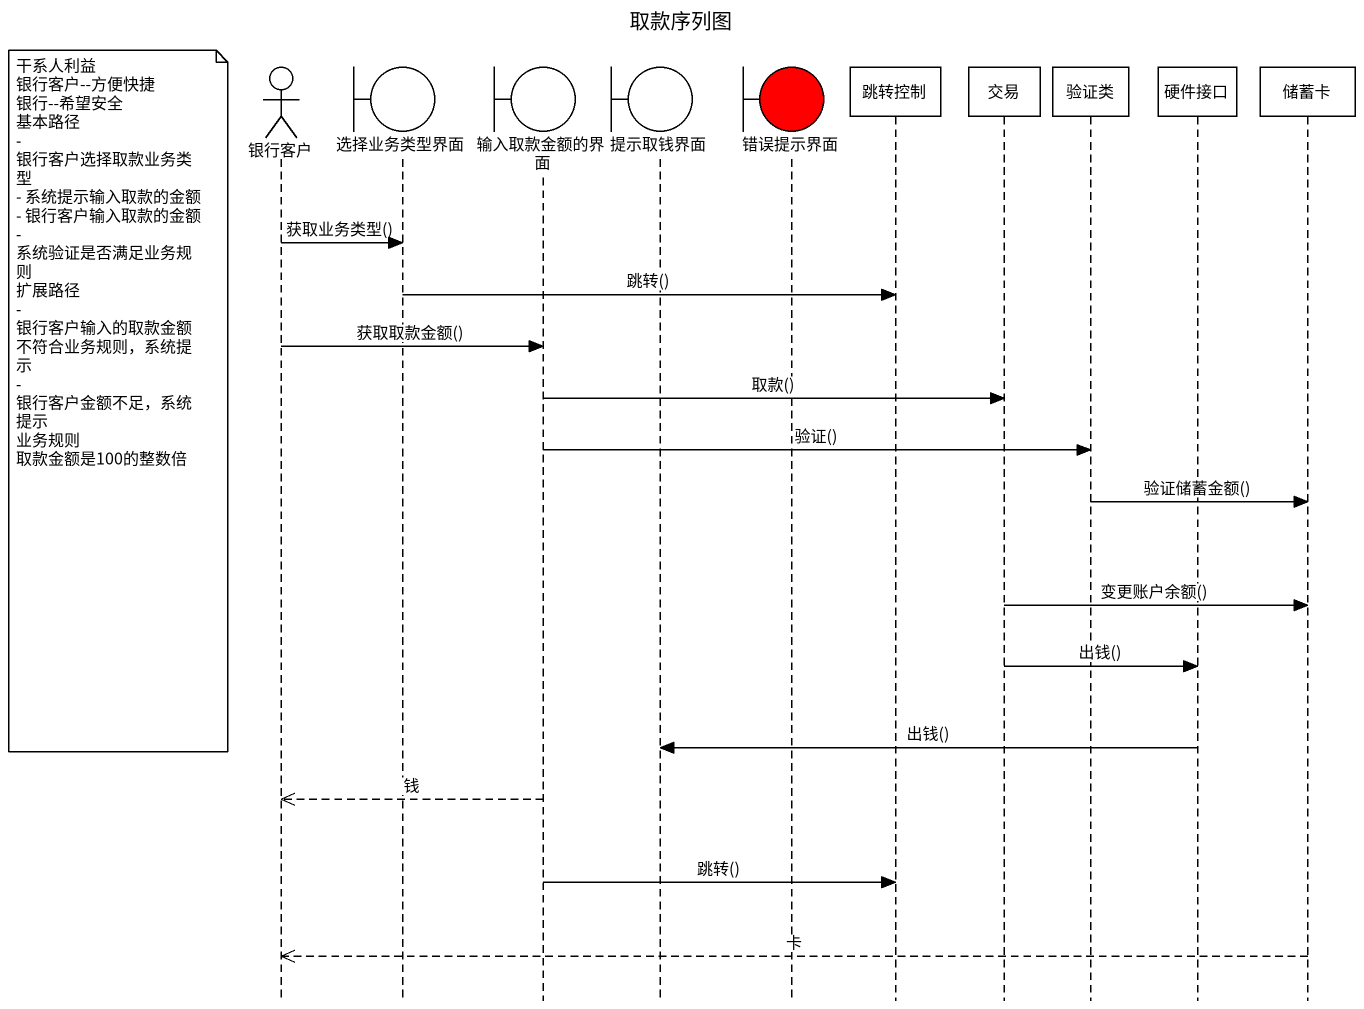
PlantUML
@startuml
title 取款序列图
hide footbox
actor 银行客户
boundary 选择业务类型界面
boundary 输入取款金额的界面
boundary 提示取钱界面
boundary 错误提示界面 #FF0000
participant 跳转控制
participant 交易
participant 验证类
participant 硬件接口
participant 储蓄卡

银行客户 -> 选择业务类型界面 : 获取业务类型()
选择业务类型界面 -> 跳转控制 : 跳转()
银行客户 -> 输入取款金额的界面 : 获取取款金额()
输入取款金额的界面 -> 交易 : 取款()
note left of 银行客户
  干系人利益
  银行客户--方便快捷
  银行--希望安全
  基本路径
  - 银行客户选择取款业务类型
  - 系统提示输入取款的金额
  - 银行客户输入取款的金额
  - 系统验证是否满足业务规则
  扩展路径
  - 银行客户输入的取款金额不符合业务规则，系统提示
  - 银行客户金额不足，系统提示
  业务规则
  取款金额是100的整数倍
end note
输入取款金额的界面 -> 验证类 : 验证()
验证类 -> 储蓄卡 : 验证储蓄金额()
交易 -> 储蓄卡 : 变更账户余额()
交易 -> 硬件接口 : 出钱()
硬件接口 -> 提示取钱界面 : 出钱()
输入取款金额的界面 -->> 银行客户 : 钱
输入取款金额的界面 -> 跳转控制 : 跳转()
储蓄卡 -->> 银行客户 : 卡
@enduml
